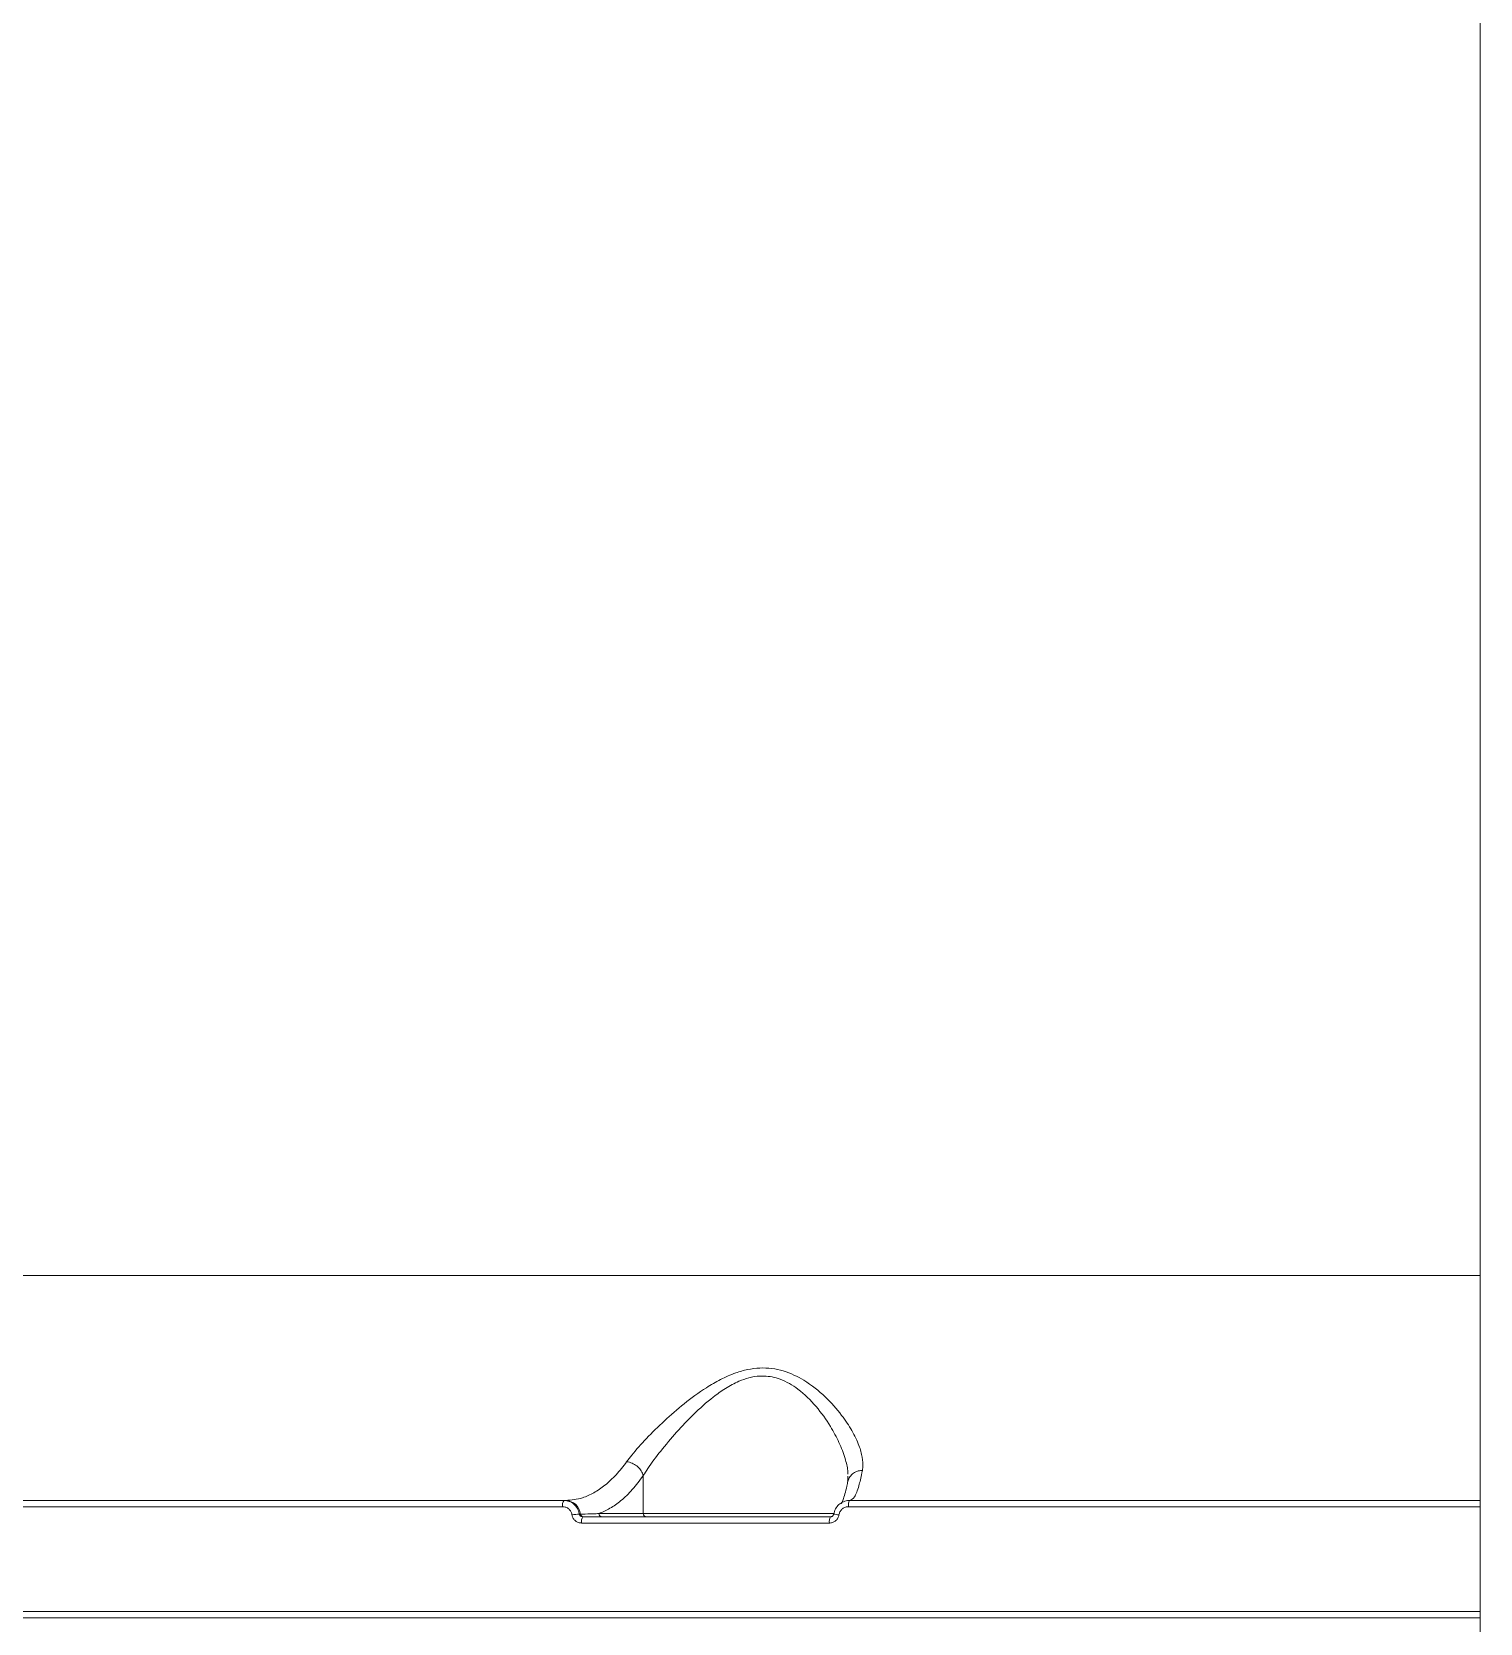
# Model space of a CAD drawing. Header units: millimetres. Extents: x -5550 to 7488, y -4093 to 4627.
# Drawn here: x -1155.4 to -933.3, y 1992 to 2236 of the extents above; entities that cross this region are included whole.
import ezdxf

# ---------------------------------------------------------------- set-up
doc = ezdxf.new("R2010")
doc.units = ezdxf.units.MM
doc.layers.add('DIKOM_ОБЪЕКТ', color=7, linetype='Continuous')

msp = doc.modelspace()

# ---------------------------------------------------------------- linework, layer by layer
at = {"layer": 'DIKOM_ОБЪЕКТ', "color": 7, "linetype": 'Continuous', "lineweight": 15}
for p, q in [((-933.343, 2426.572), (-933.343, 1560.597)), ((-933.343, 2045.347), (-1348.853, 2045.347)), ((-1061.681, 2014.65), (-1061.681, 2008.844)), ((-1030.311, 2014.552), (-1030.306, 2014.343)), ((-1073.834, 2010.844), (-1180.338, 2010.844)), ((-1073.55, 2010.844), (-1073.834, 2010.844)), ((-933.343, 2010.844), (-1030.031, 2010.844)), ((-1180.649, 2009.885), (-1074.057, 2009.885)), ((-1071.314, 2008.761), (-1071.486, 2008.761)), ((-1032.957, 2008.344), (-1070.925, 2008.344)), ((-1061.681, 2008.844), (-1068.482, 2008.844)), ((-1032.45, 2008.844), (-1061.681, 2008.844)), ((-1030.218, 2009.885), (-933.343, 2009.885)), ((-1071.145, 2007.379), (-1033.146, 2007.379)), ((-933.343, 1993.847), (-1426.762, 1993.847)), ((-933.343, 1992.844), (-1426.248, 1992.844))]:
    msp.add_line(p, q, dxfattribs=at)
for centre, radius, start, end in [((-1072.827, 2010.105), 1.25, 143.727, 190.13485), ((-1073.645, 2008.501), 2.345, 6.3672, 87.67026), ((-1028.809, 2010.109), 1.427, 148.96558, 189.03268), ((-1071.077, 2000.334), 8.437, 92.78373, 100.4171), ((-1070.848, 2008.813), 0.469, 186.36268, 267.66834), ((-1069.896, 2007.601), 1.269, 144.17384, 190.10939), ((-1068.004, 2008.822), 0.478, 177.34132, 267.06482), ((-1061.203, 2008.822), 0.478, 177.34132, 267.06482), ((-1031.741, 2007.605), 1.423, 148.70084, 189.14875), ((-1037.049, 1978.341), 30.762, 79.95312, 81.45931)]:
    msp.add_arc(centre, radius, start, end, dxfattribs=at)
for points, knots in [([(-1028.074, 2015.464), (-1028.054, 2015.592), (-1027.958, 2016.222), (-1028.036, 2017.462), (-1028.577, 2019.372), (-1029.619, 2021.541), (-1031.318, 2024.08), (-1033.684, 2026.793), (-1036.696, 2029.206), (-1039.603, 2030.611), (-1041.965, 2031.116), (-1043.818, 2031.2), (-1045.688, 2030.951), (-1047.721, 2030.373), (-1049.855, 2029.424), (-1052.54, 2027.847), (-1055.469, 2025.7), (-1058.53, 2023.024), (-1061.251, 2020.347), (-1063.124, 2018.244), (-1063.975, 2017.121), (-1064.232, 2016.783)], [0, 0, 0, 0, 0.0134542, 0.0663206, 0.1192319, 0.1832729, 0.2473507, 0.326479, 0.4053641, 0.4678587, 0.4990948, 0.5303023, 0.5614409, 0.5926212, 0.634512, 0.6764874, 0.7480835, 0.8197585, 0.8939568, 0.9680632, 1, 1, 1, 1]), ([(-1061.681, 2014.658), (-1061.681, 2014.658), (-1061.455, 2015.014), (-1060.697, 2016.203), (-1059.047, 2018.422), (-1056.679, 2021.25), (-1053.994, 2024.084), (-1051.463, 2026.365), (-1049.101, 2028.06), (-1047.259, 2029.07), (-1045.469, 2029.704), (-1043.509, 2030.027), (-1041.874, 2029.828), (-1039.872, 2029.171), (-1037.614, 2027.822), (-1035.056, 2025.251), (-1033.039, 2022.412), (-1031.588, 2019.707), (-1030.742, 2017.431), (-1030.324, 2015.813), (-1030.321, 2015.073), (-1030.32, 2014.902)], [0, 0, 0, 0, 0.0000423, 0.0343979, 0.1136463, 0.1950727, 0.2707799, 0.3481323, 0.3907658, 0.434339, 0.4644976, 0.4958164, 0.5448207, 0.5568767, 0.6201454, 0.702296, 0.7876468, 0.8564174, 0.9263614, 0.9830093, 1, 1, 1, 1]), ([(-1064.232, 2016.783), (-1064.765, 2016.094), (-1065.837, 2014.707), (-1067.528, 2013.142), (-1069.255, 2011.967), (-1071.254, 2011.054), (-1072.699, 2010.922), (-1073.55, 2010.844)], [0, 0, 0, 0, 0.1872817, 0.376544, 0.5570054, 0.739194, 1, 1, 1, 1]), ([(-1061.681, 2014.658), (-1061.768, 2014.899), (-1061.942, 2015.38), (-1062.497, 2016.021), (-1063.196, 2016.508), (-1063.763, 2016.706), (-1064.106, 2016.768), (-1064.188, 2016.778), (-1064.232, 2016.783)], [0, 0, 0, 0, 0.2316343, 0.4632535, 0.6948717, 0.9264967, 0.9610463, 1, 1, 1, 1]), ([(-1030.268, 2013.786), (-1030.261, 2013.854), (-1030.229, 2014.168), (-1029.894, 2014.662), (-1029.303, 2015.168), (-1028.687, 2015.393), (-1028.268, 2015.454), (-1028.12, 2015.462), (-1028.074, 2015.464)], [0, 0, 0, 0, 0.0724878, 0.3348231, 0.5971874, 0.8595333, 0.9566373, 1, 1, 1, 1]), ([(-1029.961, 2010.844), (-1029.736, 2010.951), (-1029.28, 2011.168), (-1028.673, 2012.784), (-1028.276, 2014.426), (-1028.1, 2015.329), (-1028.074, 2015.464)], [0, 0, 0, 0, 0.3434998, 0.6969394, 0.9545321, 1, 1, 1, 1]), ([(-1068.482, 2008.844), (-1067.913, 2009.085), (-1066.772, 2009.569), (-1065.058, 2010.809), (-1063.339, 2012.439), (-1062.235, 2013.91), (-1061.681, 2014.65)], [0, 0, 0, 0, 0.2380435, 0.4781584, 0.7377137, 1, 1, 1, 1]), ([(-1061.681, 2014.65), (-1061.681, 2014.652), (-1061.681, 2014.654), (-1061.681, 2014.657), (-1061.681, 2014.658)], [0, 0, 0, 0, 0.6182762, 1, 1, 1, 1]), ([(-1030.307, 2013.792), (-1030.33, 2013.669), (-1030.456, 2013.006), (-1030.686, 2012.092), (-1030.972, 2011.134), (-1031.188, 2010.579), (-1031.33, 2010.325), (-1031.32, 2010.339), (-1031.316, 2010.344)], [0, 0, 0, 0, 0.055987, 0.3025936, 0.5441769, 0.7450151, 0.9215622, 1, 1, 1, 1]), ([(-1030.32, 2014.551), (-1030.309, 2014.382), (-1030.292, 2014.092), (-1030.346, 2013.905), (-1030.368, 2013.827)], [0, 0, 0, 0, 0.586518, 1, 1, 1, 1]), ([(-1071.486, 2008.761), (-1071.492, 2008.794), (-1071.543, 2009.101), (-1071.754, 2009.668), (-1072.29, 2010.316), (-1073.014, 2010.759), (-1073.561, 2010.816), (-1073.834, 2010.844)], [0, 0, 0, 0, 0.0286351, 0.2670762, 0.5101439, 0.7556537, 1, 1, 1, 1]), ([(-1030.031, 2010.844), (-1030.08, 2010.843), (-1030.404, 2010.837), (-1031.003, 2010.695), (-1031.712, 2010.24), (-1032.254, 2009.575), (-1032.401, 2009.032), (-1032.475, 2008.761)], [0, 0, 0, 0, 0.0422551, 0.2819819, 0.5212707, 0.760627, 1, 1, 1, 1]), ([(-1074.057, 2009.885), (-1073.887, 2009.868), (-1073.547, 2009.834), (-1073.098, 2009.568), (-1072.766, 2009.178), (-1072.636, 2008.836), (-1072.605, 2008.652), (-1072.602, 2008.632)], [0, 0, 0, 0, 0.2458051, 0.4918025, 0.7342915, 0.9715212, 1, 1, 1, 1]), ([(-1072.602, 2008.632), (-1072.599, 2008.612), (-1072.569, 2008.428), (-1072.439, 2008.086), (-1072.106, 2007.696), (-1071.656, 2007.43), (-1071.315, 2007.396), (-1071.145, 2007.379)], [0, 0, 0, 0, 0.0278387, 0.2650286, 0.507723, 0.7539591, 1, 1, 1, 1]), ([(-1070.925, 2008.344), (-1070.991, 2008.35), (-1071.121, 2008.36), (-1071.296, 2008.447), (-1071.42, 2008.57), (-1071.469, 2008.679), (-1071.483, 2008.74), (-1071.485, 2008.754), (-1071.486, 2008.761)], [0, 0, 0, 0, 0.2631246, 0.5159535, 0.7520812, 0.9410426, 0.9741606, 1, 1, 1, 1]), ([(-1068.482, 2008.844), (-1068.623, 2008.836), (-1069.328, 2008.797), (-1070.286, 2008.766), (-1071.082, 2008.762), (-1071.314, 2008.761)], [0, 0, 0, 0, 0.15042, 0.7521172, 1, 1, 1, 1]), ([(-1033.146, 2007.379), (-1033.116, 2007.379), (-1032.922, 2007.383), (-1032.564, 2007.469), (-1032.139, 2007.742), (-1031.815, 2008.142), (-1031.726, 2008.468), (-1031.682, 2008.632)], [0, 0, 0, 0, 0.0426274, 0.2824567, 0.5216197, 0.7607582, 1, 1, 1, 1]), ([(-1032.483, 2008.762), (-1032.484, 2008.752), (-1032.49, 2008.686), (-1032.546, 2008.569), (-1032.657, 2008.441), (-1032.805, 2008.357), (-1032.91, 2008.351), (-1032.962, 2008.348)], [0, 0, 0, 0, 0.0398343, 0.2692103, 0.5038037, 0.7551609, 1, 1, 1, 1]), ([(-1031.682, 2008.632), (-1031.638, 2008.795), (-1031.549, 2009.122), (-1031.224, 2009.521), (-1030.799, 2009.795), (-1030.441, 2009.88), (-1030.247, 2009.884), (-1030.218, 2009.885)], [0, 0, 0, 0, 0.2393998, 0.4786809, 0.7179113, 0.9577159, 1, 1, 1, 1])]:
    msp.add_open_spline(points, degree=3, knots=knots, dxfattribs=at)

doc.saveas('drawing.dxf')
